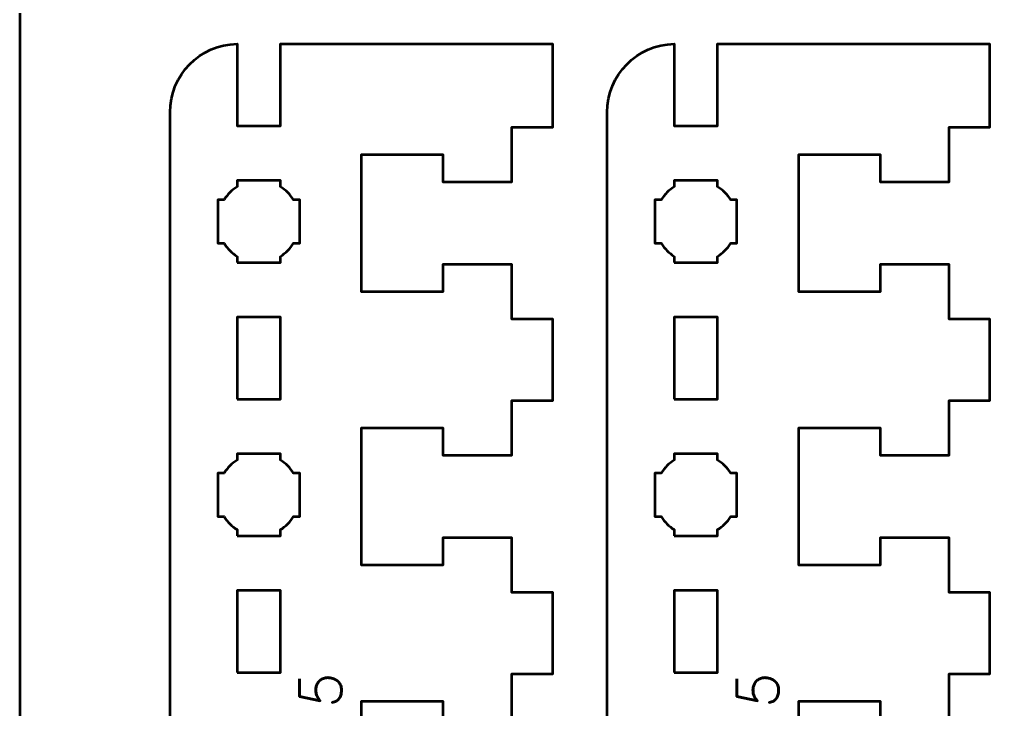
# Model space of a CAD drawing. Header units: centimetres. Extents: x -21 to 0, y -29.7 to 0.
# Drawn here: x -21 to -13.78, y -11.82 to -6.77 of the extents above; entities that cross this region are included whole.
import ezdxf

# ---------------------------------------------------------------- set-up
doc = ezdxf.new("R2010")
doc.units = ezdxf.units.CM
doc.header["$MEASUREMENT"] = 0
doc.layers.add('Layer 1', color=7, linetype='Continuous')

msp = doc.modelspace()

# ---------------------------------------------------------------- linework, layer by layer
at = {"layer": 'Layer 1', "color": 1, "lineweight": 53}
msp.add_open_spline([(-21.00003, -29.19995), (-21.00003, -29.19995), (-21.00003, -3.49992), (-21.00003, -3.49992), (-21.00003, -3.49992), (-21.00003, -3.41709), (-20.93286, -3.34992), (-20.85003, -3.34992), (-20.85003, -3.34992), (-20.7672, -3.34992), (-20.70003, -3.28275), (-20.70003, -3.19992), (-20.70003, -3.19992), (-20.70003, -3.11709), (-20.7672, -3.04992), (-20.85003, -3.04992), (-20.85003, -3.04992), (-20.93286, -3.04992), (-21.00003, -2.98275), (-21.00003, -2.89992), (-21.00003, -2.89992), (-21.00003, -2.81709), (-20.93286, -2.74992), (-20.85003, -2.74992), (-20.85003, -2.74992), (-20.7672, -2.74992), (-20.70003, -2.68275), (-20.70003, -2.59992), (-20.70003, -2.59992), (-20.70003, -2.51709), (-20.7672, -2.44992), (-20.85003, -2.44992), (-20.85003, -2.44992), (-20.93286, -2.44992), (-21.00003, -2.38275), (-21.00003, -2.29992), (-21.00003, -2.29992), (-21.00003, -2.21709), (-20.93286, -2.14992), (-20.85003, -2.14992), (-20.85003, -2.14992), (-20.7672, -2.14992), (-20.70003, -2.08275), (-20.70003, -1.99992), (-20.70003, -1.99992), (-20.70003, -1.91709), (-20.7672, -1.84992), (-20.85003, -1.84992), (-20.85003, -1.84992), (-20.93286, -1.84992), (-21.00003, -1.78275), (-21.00003, -1.69992), (-21.00003, -1.69992), (-21.00003, -1.61709), (-20.93286, -1.54992), (-20.85003, -1.54992), (-20.85003, -1.54992), (-20.7672, -1.54992), (-20.70003, -1.48275), (-20.70003, -1.39992), (-20.70003, -1.39992), (-20.70003, -1.31709), (-20.7672, -1.24992), (-20.85003, -1.24992), (-20.85003, -1.24992), (-20.93286, -1.24992), (-21.00003, -1.18275), (-21.00003, -1.09992), (-21.00003, -1.09992), (-21.00003, -1.09992), (-21.00003, -0.49992), (-21.00003, -0.49992), (-21.00003, -0.49992), (-21.00003, -0.22295), (-20.77694, 0.00004), (-20.49994, 0.00004), (-20.49994, 0.00004), (-20.49994, 0.00004), (-0.50008, 0.00004), (-0.50008, 0.00004), (-0.50008, 0.00004), (-0.22294, 0.00004), (0.00002, -0.22295), (0.00002, -0.49992), (0.00002, -0.49992), (0.00002, -0.49992), (0.00002, -29.19995), (0.00002, -29.19995), (0.00002, -29.19995), (0.00002, -29.47695), (-0.22294, -29.70004), (-0.50008, -29.70004), (-0.50008, -29.70004), (-0.50008, -29.70004), (-20.49994, -29.70004), (-20.49994, -29.70004), (-20.49994, -29.70004), (-20.77694, -29.70004), (-21.00003, -29.47695), (-21.00003, -29.19995)], degree=3, knots=[0, 0, 0, 0, 0.04, 0.04, 0.04, 0.04, 0.08, 0.08, 0.08, 0.08, 0.12, 0.12, 0.12, 0.12, 0.16, 0.16, 0.16, 0.16, 0.2, 0.2, 0.2, 0.2, 0.24, 0.24, 0.24, 0.24, 0.28, 0.28, 0.28, 0.28, 0.32, 0.32, 0.32, 0.32, 0.36, 0.36, 0.36, 0.36, 0.4, 0.4, 0.4, 0.4, 0.44, 0.44, 0.44, 0.44, 0.48, 0.48, 0.48, 0.48, 0.52, 0.52, 0.52, 0.52, 0.56, 0.56, 0.56, 0.56, 0.6, 0.6, 0.6, 0.6, 0.64, 0.64, 0.64, 0.64, 0.68, 0.68, 0.68, 0.68, 0.72, 0.72, 0.72, 0.72, 0.76, 0.76, 0.76, 0.76, 0.8, 0.8, 0.8, 0.8, 0.84, 0.84, 0.84, 0.84, 0.88, 0.88, 0.88, 0.88, 0.92, 0.92, 0.92, 0.92, 0.96, 0.96, 0.96, 0.96, 1, 1, 1, 1], dxfattribs=at)
at = {"layer": 'Layer 1', "lineweight": 53}
for points, knots in [([(-19.89999, -7.45004), (-19.89999, -7.17688), (-19.68079, -6.95482), (-19.40874, -6.95015), (-19.40874, -6.95015), (-19.40874, -6.95015), (-19.40874, -7.55004), (-19.40874, -7.55004), (-19.40874, -7.55004), (-19.40874, -7.55004), (-19.09124, -7.55004), (-19.09124, -7.55004), (-19.09124, -7.55004), (-19.09124, -7.55004), (-19.09124, -6.95004), (-19.09124, -6.95004), (-19.09124, -6.95004), (-19.09124, -6.95004), (-17.39998, -6.95004), (-17.39998, -6.95004), (-17.39998, -6.95004), (-17.39998, -6.95004), (-17.39999, -6.95004), (-17.39999, -6.95004), (-17.39999, -6.95004), (-17.39999, -6.95004), (-17.09999, -6.95004), (-17.09999, -6.95004), (-17.09999, -6.95004), (-17.09999, -6.95004), (-17.09999, -7.56254), (-17.09999, -7.56254), (-17.09999, -7.56254), (-17.09999, -7.56254), (-17.39999, -7.56254), (-17.39999, -7.56254), (-17.39999, -7.56254), (-17.39999, -7.56254), (-17.39998, -7.96254), (-17.39998, -7.96254), (-17.39998, -7.96254), (-17.39998, -7.96254), (-17.89999, -7.96254), (-17.89999, -7.96254), (-17.89999, -7.96254), (-17.89999, -7.96254), (-17.9, -7.76254), (-17.9, -7.76254), (-17.9, -7.76254), (-17.9, -7.76254), (-18.49999, -7.76254), (-18.49999, -7.76254), (-18.49999, -7.76254), (-18.49999, -8.14587), (-18.49999, -8.37921), (-18.49999, -8.76254), (-18.49999, -8.76254), (-18.49999, -8.76254), (-17.9, -8.76254), (-17.9, -8.76254), (-17.9, -8.76254), (-17.9, -8.76254), (-17.89999, -8.56254), (-17.89999, -8.56254), (-17.89999, -8.56254), (-17.89999, -8.56254), (-17.39999, -8.56254), (-17.39999, -8.56254), (-17.39999, -8.56254), (-17.39999, -8.56254), (-17.39999, -8.96254), (-17.39999, -8.96254), (-17.39999, -8.96254), (-17.39999, -8.96254), (-17.09999, -8.96254), (-17.09999, -8.96254), (-17.09999, -8.96254), (-17.09999, -8.96254), (-17.09999, -9.56254), (-17.09999, -9.56254), (-17.09999, -9.56254), (-17.09999, -9.56254), (-17.39999, -9.56254), (-17.39999, -9.56254), (-17.39999, -9.56254), (-17.39999, -9.56254), (-17.39998, -9.96254), (-17.39998, -9.96254), (-17.39998, -9.96254), (-17.39998, -9.96254), (-17.89999, -9.96254), (-17.89999, -9.96254), (-17.89999, -9.96254), (-17.89999, -9.96254), (-17.9, -9.76254), (-17.9, -9.76254), (-17.9, -9.76254), (-17.9, -9.76254), (-18.49999, -9.76254), (-18.49999, -9.76254), (-18.49999, -9.76254), (-18.49999, -10.14587), (-18.49999, -10.37921), (-18.49999, -10.76254), (-18.49999, -10.76254), (-18.49999, -10.76254), (-17.9, -10.76254), (-17.9, -10.76254), (-17.9, -10.76254), (-17.9, -10.76254), (-17.89999, -10.56254), (-17.89999, -10.56254), (-17.89999, -10.56254), (-17.89999, -10.56254), (-17.39999, -10.56254), (-17.39999, -10.56254), (-17.39999, -10.56254), (-17.39999, -10.56254), (-17.39999, -10.96254), (-17.39999, -10.96254), (-17.39999, -10.96254), (-17.39999, -10.96254), (-17.09999, -10.96254), (-17.09999, -10.96254), (-17.09999, -10.96254), (-17.09999, -10.96254), (-17.09999, -11.56254), (-17.09999, -11.56254), (-17.09999, -11.56254), (-17.09999, -11.56254), (-17.39999, -11.56254), (-17.39999, -11.56254), (-17.39999, -11.56254), (-17.39999, -11.56254), (-17.39999, -11.96254), (-17.39999, -11.96254), (-17.39999, -11.96254), (-17.39999, -11.96254), (-17.89999, -11.96254), (-17.89999, -11.96254), (-17.89999, -11.96254), (-17.89999, -11.96254), (-17.9, -11.76254), (-17.9, -11.76254), (-17.9, -11.76254), (-17.9, -11.76254), (-18.49999, -11.76254), (-18.49999, -11.76254), (-18.49999, -11.76254), (-18.49999, -12.14587), (-18.49999, -12.37921), (-18.49999, -12.76254), (-18.49999, -12.76254), (-18.49999, -12.76254), (-17.9, -12.76254), (-17.9, -12.76254), (-17.9, -12.76254), (-17.9, -12.76254), (-17.89999, -12.56254), (-17.89999, -12.56254), (-17.89999, -12.56254), (-17.89999, -12.56254), (-17.39998, -12.56254), (-17.39998, -12.56254), (-17.39998, -12.56254), (-17.39998, -12.56254), (-17.39999, -12.96254), (-17.39999, -12.96254), (-17.39999, -12.96254), (-17.39999, -12.96254), (-17.09999, -12.96254), (-17.09999, -12.96254), (-17.09999, -12.96254), (-17.09999, -12.96254), (-17.09999, -13.56254), (-17.09999, -13.56254), (-17.09999, -13.56254), (-17.09999, -13.56254), (-17.39999, -13.56254), (-17.39999, -13.56254), (-17.39999, -13.56254), (-17.39999, -13.56254), (-17.39999, -13.96254), (-17.39999, -13.96254), (-17.39999, -13.96254), (-17.39999, -13.96254), (-17.89999, -13.96254), (-17.89999, -13.96254), (-17.89999, -13.96254), (-17.89999, -13.96254), (-17.9, -13.76254), (-17.9, -13.76254), (-17.9, -13.76254), (-17.9, -13.76254), (-18.49999, -13.76254), (-18.49999, -13.76254), (-18.49999, -13.76254), (-18.49999, -14.14587), (-18.49999, -14.37921), (-18.49999, -14.76254), (-18.49999, -14.76254), (-18.49999, -14.76254), (-17.9, -14.76254), (-17.9, -14.76254), (-17.9, -14.76254), (-17.9, -14.76254), (-17.89999, -14.56254), (-17.89999, -14.56254), (-17.89999, -14.56254), (-17.89999, -14.56254), (-17.39998, -14.56254), (-17.39998, -14.56254), (-17.39998, -14.56254), (-17.39998, -14.56254), (-17.39999, -14.96254), (-17.39999, -14.96254), (-17.39999, -14.96254), (-17.39999, -14.96254), (-17.09999, -14.96254), (-17.09999, -14.96254), (-17.09999, -14.96254), (-17.09999, -14.96254), (-17.09999, -15.56254), (-17.09999, -15.56254), (-17.09999, -15.56254), (-17.09999, -15.56254), (-17.39999, -15.56254), (-17.39999, -15.56254), (-17.39999, -15.56254), (-17.39999, -15.56254), (-17.39999, -15.96254), (-17.39999, -15.96254), (-17.39999, -15.96254), (-17.39999, -15.96254), (-17.89999, -15.96254), (-17.89999, -15.96254), (-17.89999, -15.96254), (-17.89999, -15.96254), (-17.9, -15.76254), (-17.9, -15.76254), (-17.9, -15.76254), (-17.9, -15.76254), (-18.49999, -15.76254), (-18.49999, -15.76254), (-18.49999, -15.76254), (-18.49999, -16.14587), (-18.49999, -16.37921), (-18.49999, -16.76254), (-18.49999, -16.76254), (-18.49999, -16.76254), (-17.9, -16.76254), (-17.9, -16.76254), (-17.9, -16.76254), (-17.9, -16.76254), (-17.89999, -16.56254), (-17.89999, -16.56254), (-17.89999, -16.56254), (-17.89999, -16.56254), (-17.39998, -16.56254), (-17.39998, -16.56254), (-17.39998, -16.56254), (-17.39998, -16.56254), (-17.39999, -16.96254), (-17.39999, -16.96254), (-17.39999, -16.96254), (-17.39999, -16.96254), (-17.09999, -16.96254), (-17.09999, -16.96254), (-17.09999, -16.96254), (-17.09999, -16.96254), (-17.09999, -17.53754), (-17.09999, -17.53754), (-17.09999, -17.53754), (-17.09999, -17.53754), (-19.09124, -17.54811), (-19.09124, -17.54811), (-19.09124, -17.54811), (-19.09124, -17.54811), (-19.09124, -16.95004), (-19.09124, -16.95004), (-19.09124, -16.95004), (-19.09124, -16.95004), (-19.40874, -16.95004), (-19.40874, -16.95004), (-19.40874, -16.95004), (-19.40874, -16.95004), (-19.40874, -17.54993), (-19.40874, -17.54993), (-19.40874, -17.54993), (-19.68079, -17.54526), (-19.89999, -17.3232), (-19.89999, -17.05004)], [0, 0, 0, 0, 0.0136986, 0.0136986, 0.0136986, 0.0136986, 0.0273973, 0.0273973, 0.0273973, 0.0273973, 0.0410959, 0.0410959, 0.0410959, 0.0410959, 0.0547945, 0.0547945, 0.0547945, 0.0547945, 0.0684932, 0.0684932, 0.0684932, 0.0684932, 0.0821918, 0.0821918, 0.0821918, 0.0821918, 0.0958904, 0.0958904, 0.0958904, 0.0958904, 0.109589, 0.109589, 0.109589, 0.109589, 0.1232877, 0.1232877, 0.1232877, 0.1232877, 0.1369863, 0.1369863, 0.1369863, 0.1369863, 0.1506849, 0.1506849, 0.1506849, 0.1506849, 0.1643836, 0.1643836, 0.1643836, 0.1643836, 0.1780822, 0.1780822, 0.1780822, 0.1780822, 0.1917808, 0.1917808, 0.1917808, 0.1917808, 0.2054795, 0.2054795, 0.2054795, 0.2054795, 0.2191781, 0.2191781, 0.2191781, 0.2191781, 0.2328767, 0.2328767, 0.2328767, 0.2328767, 0.2465753, 0.2465753, 0.2465753, 0.2465753, 0.260274, 0.260274, 0.260274, 0.260274, 0.2739726, 0.2739726, 0.2739726, 0.2739726, 0.2876712, 0.2876712, 0.2876712, 0.2876712, 0.3013699, 0.3013699, 0.3013699, 0.3013699, 0.3150685, 0.3150685, 0.3150685, 0.3150685, 0.3287671, 0.3287671, 0.3287671, 0.3287671, 0.3424658, 0.3424658, 0.3424658, 0.3424658, 0.3561644, 0.3561644, 0.3561644, 0.3561644, 0.369863, 0.369863, 0.369863, 0.369863, 0.3835616, 0.3835616, 0.3835616, 0.3835616, 0.3972603, 0.3972603, 0.3972603, 0.3972603, 0.4109589, 0.4109589, 0.4109589, 0.4109589, 0.4246575, 0.4246575, 0.4246575, 0.4246575, 0.4383562, 0.4383562, 0.4383562, 0.4383562, 0.4520548, 0.4520548, 0.4520548, 0.4520548, 0.4657534, 0.4657534, 0.4657534, 0.4657534, 0.4794521, 0.4794521, 0.4794521, 0.4794521, 0.4931507, 0.4931507, 0.4931507, 0.4931507, 0.5068493, 0.5068493, 0.5068493, 0.5068493, 0.5205479, 0.5205479, 0.5205479, 0.5205479, 0.5342466, 0.5342466, 0.5342466, 0.5342466, 0.5479452, 0.5479452, 0.5479452, 0.5479452, 0.5616438, 0.5616438, 0.5616438, 0.5616438, 0.5753425, 0.5753425, 0.5753425, 0.5753425, 0.5890411, 0.5890411, 0.5890411, 0.5890411, 0.6027397, 0.6027397, 0.6027397, 0.6027397, 0.6164384, 0.6164384, 0.6164384, 0.6164384, 0.630137, 0.630137, 0.630137, 0.630137, 0.6438356, 0.6438356, 0.6438356, 0.6438356, 0.6575342, 0.6575342, 0.6575342, 0.6575342, 0.6712329, 0.6712329, 0.6712329, 0.6712329, 0.6849315, 0.6849315, 0.6849315, 0.6849315, 0.6986301, 0.6986301, 0.6986301, 0.6986301, 0.7123288, 0.7123288, 0.7123288, 0.7123288, 0.7260274, 0.7260274, 0.7260274, 0.7260274, 0.739726, 0.739726, 0.739726, 0.739726, 0.7534247, 0.7534247, 0.7534247, 0.7534247, 0.7671233, 0.7671233, 0.7671233, 0.7671233, 0.7808219, 0.7808219, 0.7808219, 0.7808219, 0.7945205, 0.7945205, 0.7945205, 0.7945205, 0.8082192, 0.8082192, 0.8082192, 0.8082192, 0.8219178, 0.8219178, 0.8219178, 0.8219178, 0.8356164, 0.8356164, 0.8356164, 0.8356164, 0.8493151, 0.8493151, 0.8493151, 0.8493151, 0.8630137, 0.8630137, 0.8630137, 0.8630137, 0.8767123, 0.8767123, 0.8767123, 0.8767123, 0.890411, 0.890411, 0.890411, 0.890411, 0.9041096, 0.9041096, 0.9041096, 0.9041096, 0.9178082, 0.9178082, 0.9178082, 0.9178082, 0.9315068, 0.9315068, 0.9315068, 0.9315068, 0.9452055, 0.9452055, 0.9452055, 0.9452055, 0.9589041, 0.9589041, 0.9589041, 0.9589041, 0.9726027, 0.9726027, 0.9726027, 0.9726027, 0.9863014, 0.9863014, 0.9863014, 0.9863014, 1, 1, 1, 1]), ([(-16.69999, -7.45004), (-16.69999, -7.17688), (-16.48079, -6.95482), (-16.20874, -6.95015), (-16.20874, -6.95015), (-16.20874, -6.95015), (-16.20874, -7.55004), (-16.20874, -7.55004), (-16.20874, -7.55004), (-16.20874, -7.55004), (-15.89124, -7.55004), (-15.89124, -7.55004), (-15.89124, -7.55004), (-15.89124, -7.55004), (-15.89124, -6.95004), (-15.89124, -6.95004), (-15.89124, -6.95004), (-15.89124, -6.95004), (-14.19998, -6.95004), (-14.19998, -6.95004), (-14.19998, -6.95004), (-14.19998, -6.95004), (-14.19999, -6.95004), (-14.19999, -6.95004), (-14.19999, -6.95004), (-14.19999, -6.95004), (-13.89999, -6.95004), (-13.89999, -6.95004), (-13.89999, -6.95004), (-13.89999, -6.95004), (-13.89999, -7.56254), (-13.89999, -7.56254), (-13.89999, -7.56254), (-13.89999, -7.56254), (-14.19999, -7.56254), (-14.19999, -7.56254), (-14.19999, -7.56254), (-14.19999, -7.56254), (-14.19998, -7.96254), (-14.19998, -7.96254), (-14.19998, -7.96254), (-14.19998, -7.96254), (-14.69999, -7.96254), (-14.69999, -7.96254), (-14.69999, -7.96254), (-14.69999, -7.96254), (-14.7, -7.76254), (-14.7, -7.76254), (-14.7, -7.76254), (-14.7, -7.76254), (-15.29999, -7.76254), (-15.29999, -7.76254), (-15.29999, -7.76254), (-15.29999, -8.14587), (-15.29999, -8.37921), (-15.29999, -8.76254), (-15.29999, -8.76254), (-15.29999, -8.76254), (-14.7, -8.76254), (-14.7, -8.76254), (-14.7, -8.76254), (-14.7, -8.76254), (-14.69999, -8.56254), (-14.69999, -8.56254), (-14.69999, -8.56254), (-14.69999, -8.56254), (-14.19999, -8.56254), (-14.19999, -8.56254), (-14.19999, -8.56254), (-14.19999, -8.56254), (-14.19999, -8.96254), (-14.19999, -8.96254), (-14.19999, -8.96254), (-14.19999, -8.96254), (-13.89999, -8.96254), (-13.89999, -8.96254), (-13.89999, -8.96254), (-13.89999, -8.96254), (-13.89999, -9.56254), (-13.89999, -9.56254), (-13.89999, -9.56254), (-13.89999, -9.56254), (-14.19999, -9.56254), (-14.19999, -9.56254), (-14.19999, -9.56254), (-14.19999, -9.56254), (-14.19998, -9.96254), (-14.19998, -9.96254), (-14.19998, -9.96254), (-14.19998, -9.96254), (-14.69999, -9.96254), (-14.69999, -9.96254), (-14.69999, -9.96254), (-14.69999, -9.96254), (-14.7, -9.76254), (-14.7, -9.76254), (-14.7, -9.76254), (-14.7, -9.76254), (-15.29999, -9.76254), (-15.29999, -9.76254), (-15.29999, -9.76254), (-15.29999, -10.14587), (-15.29999, -10.37921), (-15.29999, -10.76254), (-15.29999, -10.76254), (-15.29999, -10.76254), (-14.7, -10.76254), (-14.7, -10.76254), (-14.7, -10.76254), (-14.7, -10.76254), (-14.69999, -10.56254), (-14.69999, -10.56254), (-14.69999, -10.56254), (-14.69999, -10.56254), (-14.19999, -10.56254), (-14.19999, -10.56254), (-14.19999, -10.56254), (-14.19999, -10.56254), (-14.19999, -10.96254), (-14.19999, -10.96254), (-14.19999, -10.96254), (-14.19999, -10.96254), (-13.89999, -10.96254), (-13.89999, -10.96254), (-13.89999, -10.96254), (-13.89999, -10.96254), (-13.89999, -11.56254), (-13.89999, -11.56254), (-13.89999, -11.56254), (-13.89999, -11.56254), (-14.19999, -11.56254), (-14.19999, -11.56254), (-14.19999, -11.56254), (-14.19999, -11.56254), (-14.19999, -11.96254), (-14.19999, -11.96254), (-14.19999, -11.96254), (-14.19999, -11.96254), (-14.69999, -11.96254), (-14.69999, -11.96254), (-14.69999, -11.96254), (-14.69999, -11.96254), (-14.7, -11.76254), (-14.7, -11.76254), (-14.7, -11.76254), (-14.7, -11.76254), (-15.29999, -11.76254), (-15.29999, -11.76254), (-15.29999, -11.76254), (-15.29999, -12.14587), (-15.29999, -12.37921), (-15.29999, -12.76254), (-15.29999, -12.76254), (-15.29999, -12.76254), (-14.7, -12.76254), (-14.7, -12.76254), (-14.7, -12.76254), (-14.7, -12.76254), (-14.69999, -12.56254), (-14.69999, -12.56254), (-14.69999, -12.56254), (-14.69999, -12.56254), (-14.19998, -12.56254), (-14.19998, -12.56254), (-14.19998, -12.56254), (-14.19998, -12.56254), (-14.19999, -12.96254), (-14.19999, -12.96254), (-14.19999, -12.96254), (-14.19999, -12.96254), (-13.89999, -12.96254), (-13.89999, -12.96254), (-13.89999, -12.96254), (-13.89999, -12.96254), (-13.89999, -13.56254), (-13.89999, -13.56254), (-13.89999, -13.56254), (-13.89999, -13.56254), (-14.19999, -13.56254), (-14.19999, -13.56254), (-14.19999, -13.56254), (-14.19999, -13.56254), (-14.19999, -13.96254), (-14.19999, -13.96254), (-14.19999, -13.96254), (-14.19999, -13.96254), (-14.69999, -13.96254), (-14.69999, -13.96254), (-14.69999, -13.96254), (-14.69999, -13.96254), (-14.7, -13.76254), (-14.7, -13.76254), (-14.7, -13.76254), (-14.7, -13.76254), (-15.29999, -13.76254), (-15.29999, -13.76254), (-15.29999, -13.76254), (-15.29999, -14.14587), (-15.29999, -14.37921), (-15.29999, -14.76254), (-15.29999, -14.76254), (-15.29999, -14.76254), (-14.7, -14.76254), (-14.7, -14.76254), (-14.7, -14.76254), (-14.7, -14.76254), (-14.69999, -14.56254), (-14.69999, -14.56254), (-14.69999, -14.56254), (-14.69999, -14.56254), (-14.19998, -14.56254), (-14.19998, -14.56254), (-14.19998, -14.56254), (-14.19998, -14.56254), (-14.19999, -14.96254), (-14.19999, -14.96254), (-14.19999, -14.96254), (-14.19999, -14.96254), (-13.89999, -14.96254), (-13.89999, -14.96254), (-13.89999, -14.96254), (-13.89999, -14.96254), (-13.89999, -15.56254), (-13.89999, -15.56254), (-13.89999, -15.56254), (-13.89999, -15.56254), (-14.19999, -15.56254), (-14.19999, -15.56254), (-14.19999, -15.56254), (-14.19999, -15.56254), (-14.19999, -15.96254), (-14.19999, -15.96254), (-14.19999, -15.96254), (-14.19999, -15.96254), (-14.69999, -15.96254), (-14.69999, -15.96254), (-14.69999, -15.96254), (-14.69999, -15.96254), (-14.7, -15.76254), (-14.7, -15.76254), (-14.7, -15.76254), (-14.7, -15.76254), (-15.29999, -15.76254), (-15.29999, -15.76254), (-15.29999, -15.76254), (-15.29999, -16.14587), (-15.29999, -16.37921), (-15.29999, -16.76254), (-15.29999, -16.76254), (-15.29999, -16.76254), (-14.7, -16.76254), (-14.7, -16.76254), (-14.7, -16.76254), (-14.7, -16.76254), (-14.69999, -16.56254), (-14.69999, -16.56254), (-14.69999, -16.56254), (-14.69999, -16.56254), (-14.19998, -16.56254), (-14.19998, -16.56254), (-14.19998, -16.56254), (-14.19998, -16.56254), (-14.19999, -16.96254), (-14.19999, -16.96254), (-14.19999, -16.96254), (-14.19999, -16.96254), (-13.89999, -16.96254), (-13.89999, -16.96254), (-13.89999, -16.96254), (-13.89999, -16.96254), (-13.89999, -17.53754), (-13.89999, -17.53754), (-13.89999, -17.53754), (-13.89999, -17.53754), (-15.89124, -17.54811), (-15.89124, -17.54811), (-15.89124, -17.54811), (-15.89124, -17.54811), (-15.89124, -16.95004), (-15.89124, -16.95004), (-15.89124, -16.95004), (-15.89124, -16.95004), (-16.20874, -16.95004), (-16.20874, -16.95004), (-16.20874, -16.95004), (-16.20874, -16.95004), (-16.20874, -17.54993), (-16.20874, -17.54993), (-16.20874, -17.54993), (-16.48079, -17.54526), (-16.69999, -17.3232), (-16.69999, -17.05004)], [0, 0, 0, 0, 0.0136986, 0.0136986, 0.0136986, 0.0136986, 0.0273973, 0.0273973, 0.0273973, 0.0273973, 0.0410959, 0.0410959, 0.0410959, 0.0410959, 0.0547945, 0.0547945, 0.0547945, 0.0547945, 0.0684932, 0.0684932, 0.0684932, 0.0684932, 0.0821918, 0.0821918, 0.0821918, 0.0821918, 0.0958904, 0.0958904, 0.0958904, 0.0958904, 0.109589, 0.109589, 0.109589, 0.109589, 0.1232877, 0.1232877, 0.1232877, 0.1232877, 0.1369863, 0.1369863, 0.1369863, 0.1369863, 0.1506849, 0.1506849, 0.1506849, 0.1506849, 0.1643836, 0.1643836, 0.1643836, 0.1643836, 0.1780822, 0.1780822, 0.1780822, 0.1780822, 0.1917808, 0.1917808, 0.1917808, 0.1917808, 0.2054795, 0.2054795, 0.2054795, 0.2054795, 0.2191781, 0.2191781, 0.2191781, 0.2191781, 0.2328767, 0.2328767, 0.2328767, 0.2328767, 0.2465753, 0.2465753, 0.2465753, 0.2465753, 0.260274, 0.260274, 0.260274, 0.260274, 0.2739726, 0.2739726, 0.2739726, 0.2739726, 0.2876712, 0.2876712, 0.2876712, 0.2876712, 0.3013699, 0.3013699, 0.3013699, 0.3013699, 0.3150685, 0.3150685, 0.3150685, 0.3150685, 0.3287671, 0.3287671, 0.3287671, 0.3287671, 0.3424658, 0.3424658, 0.3424658, 0.3424658, 0.3561644, 0.3561644, 0.3561644, 0.3561644, 0.369863, 0.369863, 0.369863, 0.369863, 0.3835616, 0.3835616, 0.3835616, 0.3835616, 0.3972603, 0.3972603, 0.3972603, 0.3972603, 0.4109589, 0.4109589, 0.4109589, 0.4109589, 0.4246575, 0.4246575, 0.4246575, 0.4246575, 0.4383562, 0.4383562, 0.4383562, 0.4383562, 0.4520548, 0.4520548, 0.4520548, 0.4520548, 0.4657534, 0.4657534, 0.4657534, 0.4657534, 0.4794521, 0.4794521, 0.4794521, 0.4794521, 0.4931507, 0.4931507, 0.4931507, 0.4931507, 0.5068493, 0.5068493, 0.5068493, 0.5068493, 0.5205479, 0.5205479, 0.5205479, 0.5205479, 0.5342466, 0.5342466, 0.5342466, 0.5342466, 0.5479452, 0.5479452, 0.5479452, 0.5479452, 0.5616438, 0.5616438, 0.5616438, 0.5616438, 0.5753425, 0.5753425, 0.5753425, 0.5753425, 0.5890411, 0.5890411, 0.5890411, 0.5890411, 0.6027397, 0.6027397, 0.6027397, 0.6027397, 0.6164384, 0.6164384, 0.6164384, 0.6164384, 0.630137, 0.630137, 0.630137, 0.630137, 0.6438356, 0.6438356, 0.6438356, 0.6438356, 0.6575342, 0.6575342, 0.6575342, 0.6575342, 0.6712329, 0.6712329, 0.6712329, 0.6712329, 0.6849315, 0.6849315, 0.6849315, 0.6849315, 0.6986301, 0.6986301, 0.6986301, 0.6986301, 0.7123288, 0.7123288, 0.7123288, 0.7123288, 0.7260274, 0.7260274, 0.7260274, 0.7260274, 0.739726, 0.739726, 0.739726, 0.739726, 0.7534247, 0.7534247, 0.7534247, 0.7534247, 0.7671233, 0.7671233, 0.7671233, 0.7671233, 0.7808219, 0.7808219, 0.7808219, 0.7808219, 0.7945205, 0.7945205, 0.7945205, 0.7945205, 0.8082192, 0.8082192, 0.8082192, 0.8082192, 0.8219178, 0.8219178, 0.8219178, 0.8219178, 0.8356164, 0.8356164, 0.8356164, 0.8356164, 0.8493151, 0.8493151, 0.8493151, 0.8493151, 0.8630137, 0.8630137, 0.8630137, 0.8630137, 0.8767123, 0.8767123, 0.8767123, 0.8767123, 0.890411, 0.890411, 0.890411, 0.890411, 0.9041096, 0.9041096, 0.9041096, 0.9041096, 0.9178082, 0.9178082, 0.9178082, 0.9178082, 0.9315068, 0.9315068, 0.9315068, 0.9315068, 0.9452055, 0.9452055, 0.9452055, 0.9452055, 0.9589041, 0.9589041, 0.9589041, 0.9589041, 0.9726027, 0.9726027, 0.9726027, 0.9726027, 0.9863014, 0.9863014, 0.9863014, 0.9863014, 1, 1, 1, 1]), ([(-19.40874, -8.55004), (-19.40874, -8.55004), (-19.40874, -8.5046), (-19.40874, -8.5046), (-19.40874, -8.5046), (-19.4475, -8.48037), (-19.48032, -8.44754), (-19.50455, -8.40879), (-19.50455, -8.40879), (-19.50455, -8.40879), (-19.54999, -8.40879), (-19.54999, -8.40879), (-19.54999, -8.40879), (-19.54999, -8.40879), (-19.54999, -8.25004), (-19.54999, -8.25004), (-19.54999, -8.25004), (-19.54999, -8.25004), (-19.54999, -8.09129), (-19.54999, -8.09129), (-19.54999, -8.09129), (-19.54999, -8.09129), (-19.50455, -8.09129), (-19.50455, -8.09129), (-19.50455, -8.09129), (-19.48032, -8.05254), (-19.4475, -8.01971), (-19.40874, -7.99548), (-19.40874, -7.99548), (-19.40874, -7.99548), (-19.40874, -7.95004), (-19.40874, -7.95004), (-19.40874, -7.95004), (-19.40874, -7.95004), (-19.24999, -7.95004), (-19.24999, -7.95004), (-19.24999, -7.95004), (-19.24999, -7.95004), (-19.09124, -7.95004), (-19.09124, -7.95004), (-19.09124, -7.95004), (-19.09124, -7.95004), (-19.09124, -7.99548), (-19.09124, -7.99548), (-19.09124, -7.99548), (-19.05248, -8.01971), (-19.01966, -8.05254), (-18.99543, -8.09129), (-18.99543, -8.09129), (-18.99543, -8.09129), (-18.94999, -8.09129), (-18.94999, -8.09129), (-18.94999, -8.09129), (-18.94999, -8.09129), (-18.94999, -8.25004), (-18.94999, -8.25004), (-18.94999, -8.25004), (-18.94999, -8.25004), (-18.94999, -8.40879), (-18.94999, -8.40879), (-18.94999, -8.40879), (-18.94999, -8.40879), (-18.99543, -8.40879), (-18.99543, -8.40879), (-18.99543, -8.40879), (-19.01966, -8.44754), (-19.05248, -8.48037), (-19.09124, -8.5046), (-19.09124, -8.5046), (-19.09124, -8.5046), (-19.09124, -8.55004), (-19.09124, -8.55004), (-19.09124, -8.55004), (-19.09124, -8.55004), (-19.24999, -8.55004), (-19.24999, -8.55004), (-19.24999, -8.55004), (-19.24999, -8.55004), (-19.40874, -8.55004), (-19.40874, -8.55004)], [0, 0, 0, 0, 0.05, 0.05, 0.05, 0.05, 0.1, 0.1, 0.1, 0.1, 0.15, 0.15, 0.15, 0.15, 0.2, 0.2, 0.2, 0.2, 0.25, 0.25, 0.25, 0.25, 0.3, 0.3, 0.3, 0.3, 0.35, 0.35, 0.35, 0.35, 0.4, 0.4, 0.4, 0.4, 0.45, 0.45, 0.45, 0.45, 0.5, 0.5, 0.5, 0.5, 0.55, 0.55, 0.55, 0.55, 0.6, 0.6, 0.6, 0.6, 0.65, 0.65, 0.65, 0.65, 0.7, 0.7, 0.7, 0.7, 0.75, 0.75, 0.75, 0.75, 0.8, 0.8, 0.8, 0.8, 0.85, 0.85, 0.85, 0.85, 0.9, 0.9, 0.9, 0.9, 0.95, 0.95, 0.95, 0.95, 1, 1, 1, 1]), ([(-16.20874, -8.55004), (-16.20874, -8.55004), (-16.20874, -8.5046), (-16.20874, -8.5046), (-16.20874, -8.5046), (-16.2475, -8.48037), (-16.28032, -8.44754), (-16.30455, -8.40879), (-16.30455, -8.40879), (-16.30455, -8.40879), (-16.34999, -8.40879), (-16.34999, -8.40879), (-16.34999, -8.40879), (-16.34999, -8.40879), (-16.34999, -8.25004), (-16.34999, -8.25004), (-16.34999, -8.25004), (-16.34999, -8.25004), (-16.34999, -8.09129), (-16.34999, -8.09129), (-16.34999, -8.09129), (-16.34999, -8.09129), (-16.30455, -8.09129), (-16.30455, -8.09129), (-16.30455, -8.09129), (-16.28032, -8.05254), (-16.2475, -8.01971), (-16.20874, -7.99548), (-16.20874, -7.99548), (-16.20874, -7.99548), (-16.20874, -7.95004), (-16.20874, -7.95004), (-16.20874, -7.95004), (-16.20874, -7.95004), (-16.04999, -7.95004), (-16.04999, -7.95004), (-16.04999, -7.95004), (-16.04999, -7.95004), (-15.89124, -7.95004), (-15.89124, -7.95004), (-15.89124, -7.95004), (-15.89124, -7.95004), (-15.89124, -7.99548), (-15.89124, -7.99548), (-15.89124, -7.99548), (-15.85248, -8.01971), (-15.81966, -8.05254), (-15.79543, -8.09129), (-15.79543, -8.09129), (-15.79543, -8.09129), (-15.74999, -8.09129), (-15.74999, -8.09129), (-15.74999, -8.09129), (-15.74999, -8.09129), (-15.74999, -8.25004), (-15.74999, -8.25004), (-15.74999, -8.25004), (-15.74999, -8.25004), (-15.74999, -8.40879), (-15.74999, -8.40879), (-15.74999, -8.40879), (-15.74999, -8.40879), (-15.79543, -8.40879), (-15.79543, -8.40879), (-15.79543, -8.40879), (-15.81966, -8.44754), (-15.85248, -8.48037), (-15.89124, -8.5046), (-15.89124, -8.5046), (-15.89124, -8.5046), (-15.89124, -8.55004), (-15.89124, -8.55004), (-15.89124, -8.55004), (-15.89124, -8.55004), (-16.04999, -8.55004), (-16.04999, -8.55004), (-16.04999, -8.55004), (-16.04999, -8.55004), (-16.20874, -8.55004), (-16.20874, -8.55004)], [0, 0, 0, 0, 0.05, 0.05, 0.05, 0.05, 0.1, 0.1, 0.1, 0.1, 0.15, 0.15, 0.15, 0.15, 0.2, 0.2, 0.2, 0.2, 0.25, 0.25, 0.25, 0.25, 0.3, 0.3, 0.3, 0.3, 0.35, 0.35, 0.35, 0.35, 0.4, 0.4, 0.4, 0.4, 0.45, 0.45, 0.45, 0.45, 0.5, 0.5, 0.5, 0.5, 0.55, 0.55, 0.55, 0.55, 0.6, 0.6, 0.6, 0.6, 0.65, 0.65, 0.65, 0.65, 0.7, 0.7, 0.7, 0.7, 0.75, 0.75, 0.75, 0.75, 0.8, 0.8, 0.8, 0.8, 0.85, 0.85, 0.85, 0.85, 0.9, 0.9, 0.9, 0.9, 0.95, 0.95, 0.95, 0.95, 1, 1, 1, 1]), ([(-19.40874, -9.55004), (-19.40874, -9.55004), (-19.40874, -8.95004), (-19.40874, -8.95004), (-19.40874, -8.95004), (-19.40874, -8.95004), (-19.09124, -8.95004), (-19.09124, -8.95004), (-19.09124, -8.95004), (-19.09124, -8.95004), (-19.09124, -9.55004), (-19.09124, -9.55004), (-19.09124, -9.55004), (-19.09124, -9.55004), (-19.40874, -9.55004), (-19.40874, -9.55004)], [0, 0, 0, 0, 0.25, 0.25, 0.25, 0.25, 0.5, 0.5, 0.5, 0.5, 0.75, 0.75, 0.75, 0.75, 1, 1, 1, 1]), ([(-16.20874, -9.55004), (-16.20874, -9.55004), (-16.20874, -8.95004), (-16.20874, -8.95004), (-16.20874, -8.95004), (-16.20874, -8.95004), (-15.89124, -8.95004), (-15.89124, -8.95004), (-15.89124, -8.95004), (-15.89124, -8.95004), (-15.89124, -9.55004), (-15.89124, -9.55004), (-15.89124, -9.55004), (-15.89124, -9.55004), (-16.20874, -9.55004), (-16.20874, -9.55004)], [0, 0, 0, 0, 0.25, 0.25, 0.25, 0.25, 0.5, 0.5, 0.5, 0.5, 0.75, 0.75, 0.75, 0.75, 1, 1, 1, 1]), ([(-19.40874, -10.55004), (-19.40874, -10.55004), (-19.40874, -10.5046), (-19.40874, -10.5046), (-19.40874, -10.5046), (-19.4475, -10.48037), (-19.48032, -10.44754), (-19.50455, -10.40879), (-19.50455, -10.40879), (-19.50455, -10.40879), (-19.54999, -10.40879), (-19.54999, -10.40879), (-19.54999, -10.40879), (-19.54999, -10.40879), (-19.54999, -10.25004), (-19.54999, -10.25004), (-19.54999, -10.25004), (-19.54999, -10.25004), (-19.54999, -10.09129), (-19.54999, -10.09129), (-19.54999, -10.09129), (-19.54999, -10.09129), (-19.50455, -10.09129), (-19.50455, -10.09129), (-19.50455, -10.09129), (-19.48032, -10.05254), (-19.4475, -10.01971), (-19.40874, -9.99548), (-19.40874, -9.99548), (-19.40874, -9.99548), (-19.40874, -9.95004), (-19.40874, -9.95004), (-19.40874, -9.95004), (-19.40874, -9.95004), (-19.24999, -9.95004), (-19.24999, -9.95004), (-19.24999, -9.95004), (-19.24999, -9.95004), (-19.09124, -9.95004), (-19.09124, -9.95004), (-19.09124, -9.95004), (-19.09124, -9.95004), (-19.09124, -9.99548), (-19.09124, -9.99548), (-19.09124, -9.99548), (-19.05248, -10.01971), (-19.01966, -10.05254), (-18.99543, -10.09129), (-18.99543, -10.09129), (-18.99543, -10.09129), (-18.94999, -10.09129), (-18.94999, -10.09129), (-18.94999, -10.09129), (-18.94999, -10.09129), (-18.94999, -10.25004), (-18.94999, -10.25004), (-18.94999, -10.25004), (-18.94999, -10.25004), (-18.94999, -10.40879), (-18.94999, -10.40879), (-18.94999, -10.40879), (-18.94999, -10.40879), (-18.99543, -10.40879), (-18.99543, -10.40879), (-18.99543, -10.40879), (-19.01966, -10.44754), (-19.05248, -10.48037), (-19.09124, -10.5046), (-19.09124, -10.5046), (-19.09124, -10.5046), (-19.09124, -10.55004), (-19.09124, -10.55004), (-19.09124, -10.55004), (-19.09124, -10.55004), (-19.24999, -10.55004), (-19.24999, -10.55004), (-19.24999, -10.55004), (-19.24999, -10.55004), (-19.40874, -10.55004), (-19.40874, -10.55004)], [0, 0, 0, 0, 0.05, 0.05, 0.05, 0.05, 0.1, 0.1, 0.1, 0.1, 0.15, 0.15, 0.15, 0.15, 0.2, 0.2, 0.2, 0.2, 0.25, 0.25, 0.25, 0.25, 0.3, 0.3, 0.3, 0.3, 0.35, 0.35, 0.35, 0.35, 0.4, 0.4, 0.4, 0.4, 0.45, 0.45, 0.45, 0.45, 0.5, 0.5, 0.5, 0.5, 0.55, 0.55, 0.55, 0.55, 0.6, 0.6, 0.6, 0.6, 0.65, 0.65, 0.65, 0.65, 0.7, 0.7, 0.7, 0.7, 0.75, 0.75, 0.75, 0.75, 0.8, 0.8, 0.8, 0.8, 0.85, 0.85, 0.85, 0.85, 0.9, 0.9, 0.9, 0.9, 0.95, 0.95, 0.95, 0.95, 1, 1, 1, 1]), ([(-16.20874, -10.55004), (-16.20874, -10.55004), (-16.20874, -10.5046), (-16.20874, -10.5046), (-16.20874, -10.5046), (-16.2475, -10.48037), (-16.28032, -10.44754), (-16.30455, -10.40879), (-16.30455, -10.40879), (-16.30455, -10.40879), (-16.34999, -10.40879), (-16.34999, -10.40879), (-16.34999, -10.40879), (-16.34999, -10.40879), (-16.34999, -10.25004), (-16.34999, -10.25004), (-16.34999, -10.25004), (-16.34999, -10.25004), (-16.34999, -10.09129), (-16.34999, -10.09129), (-16.34999, -10.09129), (-16.34999, -10.09129), (-16.30455, -10.09129), (-16.30455, -10.09129), (-16.30455, -10.09129), (-16.28032, -10.05254), (-16.2475, -10.01971), (-16.20874, -9.99548), (-16.20874, -9.99548), (-16.20874, -9.99548), (-16.20874, -9.95004), (-16.20874, -9.95004), (-16.20874, -9.95004), (-16.20874, -9.95004), (-16.04999, -9.95004), (-16.04999, -9.95004), (-16.04999, -9.95004), (-16.04999, -9.95004), (-15.89124, -9.95004), (-15.89124, -9.95004), (-15.89124, -9.95004), (-15.89124, -9.95004), (-15.89124, -9.99548), (-15.89124, -9.99548), (-15.89124, -9.99548), (-15.85248, -10.01971), (-15.81966, -10.05254), (-15.79543, -10.09129), (-15.79543, -10.09129), (-15.79543, -10.09129), (-15.74999, -10.09129), (-15.74999, -10.09129), (-15.74999, -10.09129), (-15.74999, -10.09129), (-15.74999, -10.25004), (-15.74999, -10.25004), (-15.74999, -10.25004), (-15.74999, -10.25004), (-15.74999, -10.40879), (-15.74999, -10.40879), (-15.74999, -10.40879), (-15.74999, -10.40879), (-15.79543, -10.40879), (-15.79543, -10.40879), (-15.79543, -10.40879), (-15.81966, -10.44754), (-15.85248, -10.48037), (-15.89124, -10.5046), (-15.89124, -10.5046), (-15.89124, -10.5046), (-15.89124, -10.55004), (-15.89124, -10.55004), (-15.89124, -10.55004), (-15.89124, -10.55004), (-16.04999, -10.55004), (-16.04999, -10.55004), (-16.04999, -10.55004), (-16.04999, -10.55004), (-16.20874, -10.55004), (-16.20874, -10.55004)], [0, 0, 0, 0, 0.05, 0.05, 0.05, 0.05, 0.1, 0.1, 0.1, 0.1, 0.15, 0.15, 0.15, 0.15, 0.2, 0.2, 0.2, 0.2, 0.25, 0.25, 0.25, 0.25, 0.3, 0.3, 0.3, 0.3, 0.35, 0.35, 0.35, 0.35, 0.4, 0.4, 0.4, 0.4, 0.45, 0.45, 0.45, 0.45, 0.5, 0.5, 0.5, 0.5, 0.55, 0.55, 0.55, 0.55, 0.6, 0.6, 0.6, 0.6, 0.65, 0.65, 0.65, 0.65, 0.7, 0.7, 0.7, 0.7, 0.75, 0.75, 0.75, 0.75, 0.8, 0.8, 0.8, 0.8, 0.85, 0.85, 0.85, 0.85, 0.9, 0.9, 0.9, 0.9, 0.95, 0.95, 0.95, 0.95, 1, 1, 1, 1]), ([(-19.40874, -11.55004), (-19.40874, -11.55004), (-19.40874, -10.95004), (-19.40874, -10.95004), (-19.40874, -10.95004), (-19.40874, -10.95004), (-19.09124, -10.95004), (-19.09124, -10.95004), (-19.09124, -10.95004), (-19.09124, -10.95004), (-19.09124, -11.55004), (-19.09124, -11.55004), (-19.09124, -11.55004), (-19.09124, -11.55004), (-19.40874, -11.55004), (-19.40874, -11.55004)], [0, 0, 0, 0, 0.25, 0.25, 0.25, 0.25, 0.5, 0.5, 0.5, 0.5, 0.75, 0.75, 0.75, 0.75, 1, 1, 1, 1]), ([(-16.20874, -11.55004), (-16.20874, -11.55004), (-16.20874, -10.95004), (-16.20874, -10.95004), (-16.20874, -10.95004), (-16.20874, -10.95004), (-15.89124, -10.95004), (-15.89124, -10.95004), (-15.89124, -10.95004), (-15.89124, -10.95004), (-15.89124, -11.55004), (-15.89124, -11.55004), (-15.89124, -11.55004), (-15.89124, -11.55004), (-16.20874, -11.55004), (-16.20874, -11.55004)], [0, 0, 0, 0, 0.25, 0.25, 0.25, 0.25, 0.5, 0.5, 0.5, 0.5, 0.75, 0.75, 0.75, 0.75, 1, 1, 1, 1])]:
    msp.add_open_spline(points, degree=3, knots=knots, dxfattribs=at)
at = {"layer": 'Layer 1', "color": 3, "lineweight": 53}
for points in [[(-19.89999, -17.05004), (-19.89999, -17.05004), (-19.89999, -7.45004), (-19.89999, -7.45004)], [(-16.69999, -17.05004), (-16.69999, -17.05004), (-16.69999, -7.45004), (-16.69999, -7.45004)]]:
    msp.add_open_spline(points, degree=3, dxfattribs=at)
at = {"layer": 'Layer 1', "color": 5, "lineweight": 53}
for points in [[(-18.95133, -11.59748), (-18.95133, -11.59748), (-18.95133, -11.72448), (-18.95133, -11.72448), (-18.95133, -11.72448), (-18.95133, -11.72448), (-18.79978, -11.75835), (-18.79978, -11.75835), (-18.79978, -11.75835), (-18.80486, -11.75242), (-18.80944, -11.74678), (-18.81347, -11.74134), (-18.81347, -11.74134), (-18.81749, -11.73598), (-18.82087, -11.73034), (-18.8237, -11.72434), (-18.8237, -11.72434), (-18.82652, -11.71841), (-18.82864, -11.71164), (-18.83012, -11.70402), (-18.83012, -11.70402), (-18.8316, -11.69647), (-18.83238, -11.68744), (-18.83238, -11.67707), (-18.83238, -11.67707), (-18.83238, -11.6686), (-18.83125, -11.66013), (-18.82892, -11.65167), (-18.82892, -11.65167), (-18.82666, -11.6432), (-18.8232, -11.63516), (-18.81862, -11.62754), (-18.81862, -11.62754), (-18.81396, -11.61985), (-18.80817, -11.61307), (-18.80119, -11.60715), (-18.80119, -11.60715), (-18.7942, -11.60115), (-18.78602, -11.59642), (-18.77664, -11.59304), (-18.77664, -11.59304), (-18.76725, -11.58958), (-18.7566, -11.58782), (-18.74475, -11.58775), (-18.74475, -11.58775), (-18.74037, -11.58767), (-18.73487, -11.58817), (-18.72838, -11.58916), (-18.72838, -11.58916), (-18.72189, -11.59007), (-18.71483, -11.59177), (-18.70735, -11.59417), (-18.70735, -11.59417), (-18.69987, -11.59656), (-18.69246, -11.59995), (-18.68513, -11.60425), (-18.68513, -11.60425), (-18.67779, -11.60856), (-18.67109, -11.61406), (-18.66502, -11.62069), (-18.66502, -11.62069), (-18.65895, -11.62733), (-18.65408, -11.63537), (-18.65041, -11.64475), (-18.65041, -11.64475), (-18.64682, -11.65421), (-18.64491, -11.66529), (-18.64484, -11.67791), (-18.64484, -11.67791), (-18.64491, -11.69301), (-18.64653, -11.70571), (-18.64957, -11.71601), (-18.64957, -11.71601), (-18.65267, -11.72632), (-18.65669, -11.73471), (-18.66177, -11.7412), (-18.66177, -11.7412), (-18.66685, -11.74776), (-18.67243, -11.75284), (-18.67849, -11.75651), (-18.67849, -11.75651), (-18.68456, -11.76018), (-18.69063, -11.76293), (-18.6967, -11.76477), (-18.6967, -11.76477), (-18.70277, -11.7666), (-18.70834, -11.76801), (-18.71342, -11.76893), (-18.71342, -11.76893), (-18.70834, -11.76801), (-18.70277, -11.7666), (-18.6967, -11.76477), (-18.6967, -11.76477), (-18.69063, -11.76293), (-18.68456, -11.76018), (-18.67849, -11.75651), (-18.67849, -11.75651), (-18.67243, -11.75284), (-18.66685, -11.74776), (-18.66177, -11.7412), (-18.66177, -11.7412), (-18.65669, -11.73471), (-18.65267, -11.72632), (-18.64957, -11.71601), (-18.64957, -11.71601), (-18.64653, -11.70571), (-18.64491, -11.69301), (-18.64484, -11.67791), (-18.64484, -11.67791), (-18.64491, -11.66529), (-18.64682, -11.65421), (-18.65041, -11.64475), (-18.65041, -11.64475), (-18.65408, -11.63537), (-18.65895, -11.62733), (-18.66502, -11.62069), (-18.66502, -11.62069), (-18.67109, -11.61406), (-18.67779, -11.60856), (-18.68513, -11.60425), (-18.68513, -11.60425), (-18.69246, -11.59995), (-18.69987, -11.59656), (-18.70735, -11.59417), (-18.70735, -11.59417), (-18.71483, -11.59177), (-18.72189, -11.59007), (-18.72838, -11.58916), (-18.72838, -11.58916), (-18.73487, -11.58817), (-18.74037, -11.58767), (-18.74475, -11.58775), (-18.74475, -11.58775), (-18.7566, -11.58782), (-18.76725, -11.58958), (-18.77664, -11.59304), (-18.77664, -11.59304), (-18.78602, -11.59642), (-18.7942, -11.60115), (-18.80119, -11.60715), (-18.80119, -11.60715), (-18.80817, -11.61307), (-18.81396, -11.61985), (-18.81862, -11.62754), (-18.81862, -11.62754), (-18.8232, -11.63516), (-18.82666, -11.6432), (-18.82892, -11.65167), (-18.82892, -11.65167), (-18.83125, -11.66013), (-18.83238, -11.6686), (-18.83238, -11.67707), (-18.83238, -11.67707), (-18.83238, -11.68744), (-18.8316, -11.69647), (-18.83012, -11.70402), (-18.83012, -11.70402), (-18.82864, -11.71164), (-18.82652, -11.71841), (-18.8237, -11.72434), (-18.8237, -11.72434), (-18.82087, -11.73034), (-18.81749, -11.73598), (-18.81347, -11.74134), (-18.81347, -11.74134), (-18.80944, -11.74678), (-18.80486, -11.75242), (-18.79978, -11.75835), (-18.79978, -11.75835), (-18.79978, -11.75835), (-18.95133, -11.72448), (-18.95133, -11.72448), (-18.95133, -11.72448), (-18.95133, -11.72448), (-18.95133, -11.59748), (-18.95133, -11.59748)], [(-15.75133, -11.59748), (-15.75133, -11.59748), (-15.75133, -11.72448), (-15.75133, -11.72448), (-15.75133, -11.72448), (-15.75133, -11.72448), (-15.59978, -11.75835), (-15.59978, -11.75835), (-15.59978, -11.75835), (-15.60486, -11.75242), (-15.60944, -11.74678), (-15.61347, -11.74134), (-15.61347, -11.74134), (-15.61749, -11.73598), (-15.62087, -11.73034), (-15.6237, -11.72434), (-15.6237, -11.72434), (-15.62652, -11.71841), (-15.62864, -11.71164), (-15.63012, -11.70402), (-15.63012, -11.70402), (-15.6316, -11.69647), (-15.63238, -11.68744), (-15.63238, -11.67707), (-15.63238, -11.67707), (-15.63238, -11.6686), (-15.63125, -11.66013), (-15.62892, -11.65167), (-15.62892, -11.65167), (-15.62666, -11.6432), (-15.6232, -11.63516), (-15.61862, -11.62754), (-15.61862, -11.62754), (-15.61396, -11.61985), (-15.60817, -11.61307), (-15.60119, -11.60715), (-15.60119, -11.60715), (-15.5942, -11.60115), (-15.58602, -11.59642), (-15.57664, -11.59304), (-15.57664, -11.59304), (-15.56725, -11.58958), (-15.5566, -11.58782), (-15.54475, -11.58775), (-15.54475, -11.58775), (-15.54037, -11.58767), (-15.53487, -11.58817), (-15.52838, -11.58916), (-15.52838, -11.58916), (-15.52189, -11.59007), (-15.51483, -11.59177), (-15.50735, -11.59417), (-15.50735, -11.59417), (-15.49987, -11.59656), (-15.49246, -11.59995), (-15.48513, -11.60425), (-15.48513, -11.60425), (-15.47779, -11.60856), (-15.47109, -11.61406), (-15.46502, -11.62069), (-15.46502, -11.62069), (-15.45895, -11.62733), (-15.45408, -11.63537), (-15.45041, -11.64475), (-15.45041, -11.64475), (-15.44682, -11.65421), (-15.44491, -11.66529), (-15.44484, -11.67791), (-15.44484, -11.67791), (-15.44491, -11.69301), (-15.44653, -11.70571), (-15.44957, -11.71601), (-15.44957, -11.71601), (-15.45267, -11.72632), (-15.45669, -11.73471), (-15.46177, -11.7412), (-15.46177, -11.7412), (-15.46685, -11.74776), (-15.47243, -11.75284), (-15.47849, -11.75651), (-15.47849, -11.75651), (-15.48456, -11.76018), (-15.49063, -11.76293), (-15.4967, -11.76477), (-15.4967, -11.76477), (-15.50277, -11.7666), (-15.50834, -11.76801), (-15.51342, -11.76893), (-15.51342, -11.76893), (-15.50834, -11.76801), (-15.50277, -11.7666), (-15.4967, -11.76477), (-15.4967, -11.76477), (-15.49063, -11.76293), (-15.48456, -11.76018), (-15.47849, -11.75651), (-15.47849, -11.75651), (-15.47243, -11.75284), (-15.46685, -11.74776), (-15.46177, -11.7412), (-15.46177, -11.7412), (-15.45669, -11.73471), (-15.45267, -11.72632), (-15.44957, -11.71601), (-15.44957, -11.71601), (-15.44653, -11.70571), (-15.44491, -11.69301), (-15.44484, -11.67791), (-15.44484, -11.67791), (-15.44491, -11.66529), (-15.44682, -11.65421), (-15.45041, -11.64475), (-15.45041, -11.64475), (-15.45408, -11.63537), (-15.45895, -11.62733), (-15.46502, -11.62069), (-15.46502, -11.62069), (-15.47109, -11.61406), (-15.47779, -11.60856), (-15.48513, -11.60425), (-15.48513, -11.60425), (-15.49246, -11.59995), (-15.49987, -11.59656), (-15.50735, -11.59417), (-15.50735, -11.59417), (-15.51483, -11.59177), (-15.52189, -11.59007), (-15.52838, -11.58916), (-15.52838, -11.58916), (-15.53487, -11.58817), (-15.54037, -11.58767), (-15.54475, -11.58775), (-15.54475, -11.58775), (-15.5566, -11.58782), (-15.56725, -11.58958), (-15.57664, -11.59304), (-15.57664, -11.59304), (-15.58602, -11.59642), (-15.5942, -11.60115), (-15.60119, -11.60715), (-15.60119, -11.60715), (-15.60817, -11.61307), (-15.61396, -11.61985), (-15.61862, -11.62754), (-15.61862, -11.62754), (-15.6232, -11.63516), (-15.62666, -11.6432), (-15.62892, -11.65167), (-15.62892, -11.65167), (-15.63125, -11.66013), (-15.63238, -11.6686), (-15.63238, -11.67707), (-15.63238, -11.67707), (-15.63238, -11.68744), (-15.6316, -11.69647), (-15.63012, -11.70402), (-15.63012, -11.70402), (-15.62864, -11.71164), (-15.62652, -11.71841), (-15.6237, -11.72434), (-15.6237, -11.72434), (-15.62087, -11.73034), (-15.61749, -11.73598), (-15.61347, -11.74134), (-15.61347, -11.74134), (-15.60944, -11.74678), (-15.60486, -11.75242), (-15.59978, -11.75835), (-15.59978, -11.75835), (-15.59978, -11.75835), (-15.75133, -11.72448), (-15.75133, -11.72448), (-15.75133, -11.72448), (-15.75133, -11.72448), (-15.75133, -11.59748), (-15.75133, -11.59748)]]:
    msp.add_open_spline(points, degree=3, knots=[0, 0, 0, 0, 0.0227273, 0.0227273, 0.0227273, 0.0227273, 0.0454545, 0.0454545, 0.0454545, 0.0454545, 0.0681818, 0.0681818, 0.0681818, 0.0681818, 0.0909091, 0.0909091, 0.0909091, 0.0909091, 0.1136364, 0.1136364, 0.1136364, 0.1136364, 0.1363636, 0.1363636, 0.1363636, 0.1363636, 0.1590909, 0.1590909, 0.1590909, 0.1590909, 0.1818182, 0.1818182, 0.1818182, 0.1818182, 0.2045455, 0.2045455, 0.2045455, 0.2045455, 0.2272727, 0.2272727, 0.2272727, 0.2272727, 0.25, 0.25, 0.25, 0.25, 0.2727273, 0.2727273, 0.2727273, 0.2727273, 0.2954545, 0.2954545, 0.2954545, 0.2954545, 0.3181818, 0.3181818, 0.3181818, 0.3181818, 0.3409091, 0.3409091, 0.3409091, 0.3409091, 0.3636364, 0.3636364, 0.3636364, 0.3636364, 0.3863636, 0.3863636, 0.3863636, 0.3863636, 0.4090909, 0.4090909, 0.4090909, 0.4090909, 0.4318182, 0.4318182, 0.4318182, 0.4318182, 0.4545455, 0.4545455, 0.4545455, 0.4545455, 0.4772727, 0.4772727, 0.4772727, 0.4772727, 0.5, 0.5, 0.5, 0.5, 0.5227273, 0.5227273, 0.5227273, 0.5227273, 0.5454545, 0.5454545, 0.5454545, 0.5454545, 0.5681818, 0.5681818, 0.5681818, 0.5681818, 0.5909091, 0.5909091, 0.5909091, 0.5909091, 0.6136364, 0.6136364, 0.6136364, 0.6136364, 0.6363636, 0.6363636, 0.6363636, 0.6363636, 0.6590909, 0.6590909, 0.6590909, 0.6590909, 0.6818182, 0.6818182, 0.6818182, 0.6818182, 0.7045455, 0.7045455, 0.7045455, 0.7045455, 0.7272727, 0.7272727, 0.7272727, 0.7272727, 0.75, 0.75, 0.75, 0.75, 0.7727273, 0.7727273, 0.7727273, 0.7727273, 0.7954545, 0.7954545, 0.7954545, 0.7954545, 0.8181818, 0.8181818, 0.8181818, 0.8181818, 0.8409091, 0.8409091, 0.8409091, 0.8409091, 0.8636364, 0.8636364, 0.8636364, 0.8636364, 0.8863636, 0.8863636, 0.8863636, 0.8863636, 0.9090909, 0.9090909, 0.9090909, 0.9090909, 0.9318182, 0.9318182, 0.9318182, 0.9318182, 0.9545455, 0.9545455, 0.9545455, 0.9545455, 0.9772727, 0.9772727, 0.9772727, 0.9772727, 1, 1, 1, 1], dxfattribs=at)

doc.saveas('drawing.dxf')
